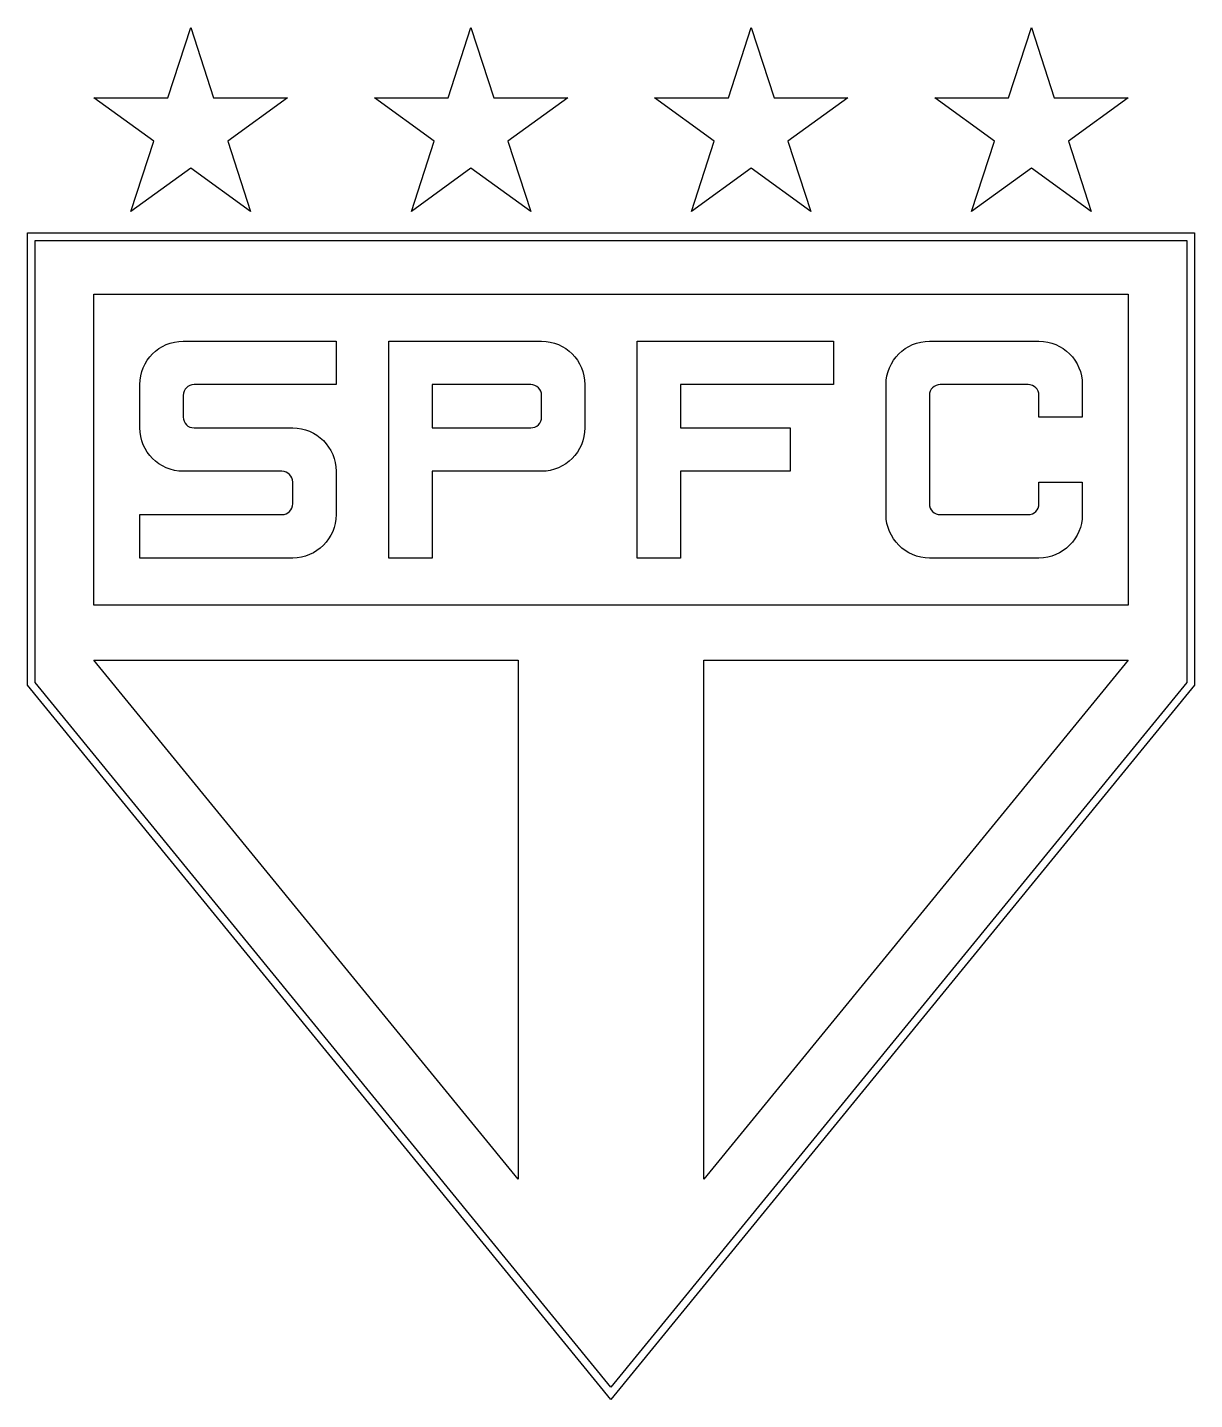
# Model space of a CAD drawing. Extents: x -9.9 to 9.3, y -12.4 to 10.1.
import ezdxf

# ---------------------------------------------------------------- set-up
doc = ezdxf.new("R2010")
doc.units = 0
doc.layers.add('HQFL', color=7, linetype='CONTINUOUS')

msp = doc.modelspace()

# ---------------------------------------------------------------- linework, layer by layer
at = {"layer": 'HQFL', "color": 40}
for points in [[(-6.80547, 8.94291), (-6.80547, 8.94291), (-7.18011, 10.09543), (-7.18011, 10.09543), (-7.18011, 10.09543), (-7.18011, 10.09543), (-7.55476, 8.94291), (-7.55476, 8.94291), (-7.55476, 8.94291), (-7.55476, 8.94291), (-8.76761, 8.94291), (-8.76761, 8.94291), (-8.76761, 8.94291), (-8.76761, 8.94291), (-7.78653, 8.2317), (-7.78653, 8.2317), (-7.78653, 8.2317), (-7.78653, 8.2317), (-8.16118, 7.07602), (-8.16118, 7.07602), (-8.16118, 7.07602), (-8.16118, 7.07602), (-7.18011, 7.79039), (-7.18011, 7.79039), (-7.18011, 7.79039), (-7.18011, 7.79039), (-6.19903, 7.07602), (-6.19903, 7.07602), (-6.19903, 7.07602), (-6.19903, 7.07602), (-6.57368, 8.2317), (-6.57368, 8.2317), (-6.57368, 8.2317), (-6.57368, 8.2317), (-5.59261, 8.94291), (-5.59261, 8.94291), (-5.59261, 8.94291), (-5.59261, 8.94291), (-6.80547, 8.94291), (-6.80547, 8.94291)], [(8.1964, 8.94291), (8.1964, 8.94291), (6.98675, 8.94291), (6.98675, 8.94291), (6.98675, 8.94291), (6.98675, 8.94291), (6.6121, 10.09543), (6.6121, 10.09543), (6.6121, 10.09543), (6.6121, 10.09543), (6.23744, 8.94291), (6.23744, 8.94291), (6.23744, 8.94291), (6.23744, 8.94291), (5.0246, 8.94291), (5.0246, 8.94291), (5.0246, 8.94291), (5.0246, 8.94291), (6.00566, 8.2317), (6.00566, 8.2317), (6.00566, 8.2317), (6.00566, 8.2317), (5.631, 7.07602), (5.631, 7.07602), (5.631, 7.07602), (5.631, 7.07602), (6.6121, 7.79039), (6.6121, 7.79039), (6.6121, 7.79039), (6.6121, 7.79039), (7.59316, 7.07602), (7.59316, 7.07602), (7.59316, 7.07602), (7.59316, 7.07602), (7.2185, 8.2317), (7.2185, 8.2317), (7.2185, 8.2317), (7.2185, 8.2317), (8.1964, 8.94291), (8.1964, 8.94291)]]:
    msp.add_open_spline(points, degree=3, knots=[0, 0, 0, 0, 0.1, 0.1, 0.1, 0.1, 0.2, 0.2, 0.2, 0.2, 0.3, 0.3, 0.3, 0.3, 0.4, 0.4, 0.4, 0.4, 0.5, 0.5, 0.5, 0.5, 0.6, 0.6, 0.6, 0.6, 0.7, 0.7, 0.7, 0.7, 0.8, 0.8, 0.8, 0.8, 0.9, 0.9, 0.9, 0.9, 1, 1, 1, 1], dxfattribs=at)
at = {"layer": 'HQFL', "color": 1}
for points, knots in [([(-2.20806, 8.94291), (-2.20806, 8.94291), (-2.58271, 10.09543), (-2.58271, 10.09543), (-2.58271, 10.09543), (-2.58271, 10.09543), (-2.95737, 8.94291), (-2.95737, 8.94291), (-2.95737, 8.94291), (-2.95737, 8.94291), (-4.16704, 8.94291), (-4.16704, 8.94291), (-4.16704, 8.94291), (-4.16704, 8.94291), (-3.18914, 8.2317), (-3.18914, 8.2317), (-3.18914, 8.2317), (-3.18914, 8.2317), (-3.56062, 7.07602), (-3.56062, 7.07602), (-3.56062, 7.07602), (-3.56062, 7.07602), (-2.58271, 7.79039), (-2.58271, 7.79039), (-2.58271, 7.79039), (-2.58271, 7.79039), (-1.60164, 7.07602), (-1.60164, 7.07602), (-1.60164, 7.07602), (-1.60164, 7.07602), (-1.97629, 8.2317), (-1.97629, 8.2317), (-1.97629, 8.2317), (-1.97629, 8.2317), (-0.99521, 8.94291), (-0.99521, 8.94291), (-0.99521, 8.94291), (-0.99521, 8.94291), (-2.20806, 8.94291), (-2.20806, 8.94291)], [0, 0, 0, 0, 0.1, 0.1, 0.1, 0.1, 0.2, 0.2, 0.2, 0.2, 0.3, 0.3, 0.3, 0.3, 0.4, 0.4, 0.4, 0.4, 0.5, 0.5, 0.5, 0.5, 0.6, 0.6, 0.6, 0.6, 0.7, 0.7, 0.7, 0.7, 0.8, 0.8, 0.8, 0.8, 0.9, 0.9, 0.9, 0.9, 1, 1, 1, 1]), ([(3.59902, 8.94291), (3.59902, 8.94291), (2.38934, 8.94291), (2.38934, 8.94291), (2.38934, 8.94291), (2.38934, 8.94291), (2.01469, 10.09543), (2.01469, 10.09543), (2.01469, 10.09543), (2.01469, 10.09543), (1.64003, 8.94291), (1.64003, 8.94291), (1.64003, 8.94291), (1.64003, 8.94291), (0.42719, 8.94291), (0.42719, 8.94291), (0.42719, 8.94291), (0.42719, 8.94291), (1.40828, 8.2317), (1.40828, 8.2317), (1.40828, 8.2317), (1.40828, 8.2317), (1.03363, 7.07602), (1.03363, 7.07602), (1.03363, 7.07602), (1.03363, 7.07602), (2.01469, 7.79039), (2.01469, 7.79039), (2.01469, 7.79039), (2.01469, 7.79039), (2.99258, 7.07602), (2.99258, 7.07602), (2.99258, 7.07602), (2.99258, 7.07602), (2.61792, 8.2317), (2.61792, 8.2317), (2.61792, 8.2317), (2.61792, 8.2317), (3.59902, 8.94291), (3.59902, 8.94291)], [0, 0, 0, 0, 0.1, 0.1, 0.1, 0.1, 0.2, 0.2, 0.2, 0.2, 0.3, 0.3, 0.3, 0.3, 0.4, 0.4, 0.4, 0.4, 0.5, 0.5, 0.5, 0.5, 0.6, 0.6, 0.6, 0.6, 0.7, 0.7, 0.7, 0.7, 0.8, 0.8, 0.8, 0.8, 0.9, 0.9, 0.9, 0.9, 1, 1, 1, 1]), ([(-8.76761, -0.28044), (-8.76761, -0.28044), (-1.80802, -8.78626), (-1.80802, -8.78626), (-1.80802, -8.78626), (-1.80802, -8.78626), (-1.80802, -0.28044), (-1.80802, -0.28044), (-1.80802, -0.28044), (-1.80802, -0.28044), (-8.76761, -0.28044), (-8.76761, -0.28044)], [0, 0, 0, 0, 0.33333333, 0.33333333, 0.33333333, 0.33333333, 0.66666667, 0.66666667, 0.66666667, 0.66666667, 1, 1, 1, 1])]:
    msp.add_open_spline(points, degree=3, knots=knots, dxfattribs=at)
at = {"layer": 'HQFL'}
for points, knots in [([(-9.85981, 6.72675), (-9.85981, 6.72675), (-9.85981, -0.69003), (-9.85981, -0.69003), (-9.85981, -0.69003), (-9.85981, -0.69003), (-0.28718, -12.40258), (-0.28718, -12.40258), (-0.28718, -12.40258), (-0.28718, -12.40258), (9.28859, -0.69003), (9.28859, -0.69003), (9.28859, -0.69003), (9.28859, -0.69003), (9.28859, 6.72675), (9.28859, 6.72675), (9.28859, 6.72675), (9.28859, 6.72675), (-9.85981, 6.72675), (-9.85981, 6.72675)], [0, 0, 0, 0, 0.2, 0.2, 0.2, 0.2, 0.4, 0.4, 0.4, 0.4, 0.6, 0.6, 0.6, 0.6, 0.8, 0.8, 0.8, 0.8, 1, 1, 1, 1]), ([(-8.76761, 5.72347), (-8.76761, 5.72347), (-8.76761, 0.62442), (-8.76761, 0.62442), (-8.76761, 0.62442), (-8.76761, 0.62442), (8.1964, 0.62442), (8.1964, 0.62442), (8.1964, 0.62442), (8.1964, 0.62442), (8.1964, 5.72347), (8.1964, 5.72347), (8.1964, 5.72347), (8.1964, 5.72347), (-8.76761, 5.72347), (-8.76761, 5.72347)], [0, 0, 0, 0, 0.25, 0.25, 0.25, 0.25, 0.5, 0.5, 0.5, 0.5, 0.75, 0.75, 0.75, 0.75, 1, 1, 1, 1]), ([(1.23999, -0.28044), (1.23999, -0.28044), (1.23999, -8.78626), (1.23999, -8.78626), (1.23999, -8.78626), (1.23999, -8.78626), (8.1964, -0.28044), (8.1964, -0.28044), (8.1964, -0.28044), (8.1964, -0.28044), (1.23999, -0.28044), (1.23999, -0.28044)], [0, 0, 0, 0, 0.33333333, 0.33333333, 0.33333333, 0.33333333, 0.66666667, 0.66666667, 0.66666667, 0.66666667, 1, 1, 1, 1])]:
    msp.add_open_spline(points, degree=3, knots=knots, dxfattribs=at)
at = {"layer": 'HQFL', "color": 7}
for points, knots in [([(-9.73282, 6.59977), (-9.73282, 6.59977), (-9.73282, -0.64559), (-9.73282, -0.64559), (-9.73282, -0.64559), (-9.73282, -0.64559), (-0.28718, -12.19942), (-0.28718, -12.19942), (-0.28718, -12.19942), (-0.28718, -12.19942), (9.16164, -0.64559), (9.16164, -0.64559), (9.16164, -0.64559), (9.16164, -0.64559), (9.16164, 6.59977), (9.16164, 6.59977), (9.16164, 6.59977), (9.16164, 6.59977), (-9.73282, 6.59977), (-9.73282, 6.59977)], [0, 0, 0, 0, 0.2, 0.2, 0.2, 0.2, 0.4, 0.4, 0.4, 0.4, 0.6, 0.6, 0.6, 0.6, 0.8, 0.8, 0.8, 0.8, 1, 1, 1, 1]), ([(-8.01513, 4.24074), (-8.01513, 4.24074), (-8.01513, 3.52953), (-8.01513, 3.52953), (-8.01513, 3.52953), (-8.01513, 3.13901), (-7.69765, 2.81834), (-7.30394, 2.81834), (-7.30394, 2.81834), (-7.30394, 2.81834), (-5.68469, 2.81834), (-5.68469, 2.81834), (-5.68469, 2.81834), (-5.58944, 2.81834), (-5.50689, 2.73895), (-5.50689, 2.64052), (-5.50689, 2.64052), (-5.50689, 2.64052), (-5.50689, 2.28494), (-5.50689, 2.28494), (-5.50689, 2.28494), (-5.50689, 2.18651), (-5.58944, 2.10715), (-5.68469, 2.10715), (-5.68469, 2.10715), (-5.68469, 2.10715), (-8.01513, 2.10715), (-8.01513, 2.10715), (-8.01513, 2.10715), (-8.01513, 2.10715), (-8.01513, 1.39595), (-8.01513, 1.39595), (-8.01513, 1.39595), (-8.01513, 1.39595), (-5.50689, 1.39595), (-5.50689, 1.39595), (-5.50689, 1.39595), (-5.11637, 1.39595), (-4.79569, 1.71662), (-4.79569, 2.10715), (-4.79569, 2.10715), (-4.79569, 2.10715), (-4.79569, 2.81834), (-4.79569, 2.81834), (-4.79569, 2.81834), (-4.79569, 3.20886), (-5.11637, 3.52953), (-5.50689, 3.52953), (-5.50689, 3.52953), (-5.50689, 3.52953), (-7.12614, 3.52953), (-7.12614, 3.52953), (-7.12614, 3.52953), (-7.22457, 3.52953), (-7.30394, 3.6089), (-7.30394, 3.70735), (-7.30394, 3.70735), (-7.30394, 3.70735), (-7.30394, 4.06295), (-7.30394, 4.06295), (-7.30394, 4.06295), (-7.30394, 4.16136), (-7.22457, 4.24074), (-7.12614, 4.24074), (-7.12614, 4.24074), (-7.12614, 4.24074), (-4.79569, 4.24074), (-4.79569, 4.24074), (-4.79569, 4.24074), (-4.79569, 4.24074), (-4.79569, 4.95194), (-4.79569, 4.95194), (-4.79569, 4.95194), (-4.79569, 4.95194), (-7.30394, 4.95194), (-7.30394, 4.95194), (-7.30394, 4.95194), (-7.69765, 4.95194), (-8.01513, 4.63125), (-8.01513, 4.24074)], [0, 0, 0, 0, 0.05, 0.05, 0.05, 0.05, 0.1, 0.1, 0.1, 0.1, 0.15, 0.15, 0.15, 0.15, 0.2, 0.2, 0.2, 0.2, 0.25, 0.25, 0.25, 0.25, 0.3, 0.3, 0.3, 0.3, 0.35, 0.35, 0.35, 0.35, 0.4, 0.4, 0.4, 0.4, 0.45, 0.45, 0.45, 0.45, 0.5, 0.5, 0.5, 0.5, 0.55, 0.55, 0.55, 0.55, 0.6, 0.6, 0.6, 0.6, 0.65, 0.65, 0.65, 0.65, 0.7, 0.7, 0.7, 0.7, 0.75, 0.75, 0.75, 0.75, 0.8, 0.8, 0.8, 0.8, 0.85, 0.85, 0.85, 0.85, 0.9, 0.9, 0.9, 0.9, 0.95, 0.95, 0.95, 0.95, 1, 1, 1, 1]), ([(-1.42385, 4.95194), (-1.42385, 4.95194), (-3.93209, 4.95194), (-3.93209, 4.95194), (-3.93209, 4.95194), (-3.93209, 4.95194), (-3.93209, 1.39595), (-3.93209, 1.39595), (-3.93209, 1.39595), (-3.93209, 1.39595), (-3.2209, 1.39595), (-3.2209, 1.39595), (-3.2209, 1.39595), (-3.2209, 1.39595), (-3.2209, 2.81834), (-3.2209, 2.81834), (-3.2209, 2.81834), (-3.2209, 2.81834), (-1.42385, 2.81834), (-1.42385, 2.81834), (-1.42385, 2.81834), (-1.0333, 2.81834), (-0.71582, 3.13901), (-0.71582, 3.52953), (-0.71582, 3.52953), (-0.71582, 3.52953), (-0.71582, 4.24074), (-0.71582, 4.24074), (-0.71582, 4.24074), (-0.71582, 4.63125), (-1.0333, 4.95194), (-1.42385, 4.95194)], [0, 0, 0, 0, 0.125, 0.125, 0.125, 0.125, 0.25, 0.25, 0.25, 0.25, 0.375, 0.375, 0.375, 0.375, 0.5, 0.5, 0.5, 0.5, 0.625, 0.625, 0.625, 0.625, 0.75, 0.75, 0.75, 0.75, 0.875, 0.875, 0.875, 0.875, 1, 1, 1, 1]), ([(0.14462, 1.39595), (0.14462, 1.39595), (0.85579, 1.39595), (0.85579, 1.39595), (0.85579, 1.39595), (0.85579, 1.39595), (0.85579, 2.81834), (0.85579, 2.81834), (0.85579, 2.81834), (0.85579, 2.81834), (2.65286, 2.81834), (2.65286, 2.81834), (2.65286, 2.81834), (2.65286, 2.81834), (2.65286, 3.52953), (2.65286, 3.52953), (2.65286, 3.52953), (2.65286, 3.52953), (0.85579, 3.52953), (0.85579, 3.52953), (0.85579, 3.52953), (0.85579, 3.52953), (0.85579, 4.24074), (0.85579, 4.24074), (0.85579, 4.24074), (0.85579, 4.24074), (3.36406, 4.24074), (3.36406, 4.24074), (3.36406, 4.24074), (3.36406, 4.24074), (3.36406, 4.95194), (3.36406, 4.95194), (3.36406, 4.95194), (3.36406, 4.95194), (0.14462, 4.95194), (0.14462, 4.95194), (0.14462, 4.95194), (0.14462, 4.95194), (0.14462, 1.39595), (0.14462, 1.39595)], [0, 0, 0, 0, 0.1, 0.1, 0.1, 0.1, 0.2, 0.2, 0.2, 0.2, 0.3, 0.3, 0.3, 0.3, 0.4, 0.4, 0.4, 0.4, 0.5, 0.5, 0.5, 0.5, 0.6, 0.6, 0.6, 0.6, 0.7, 0.7, 0.7, 0.7, 0.8, 0.8, 0.8, 0.8, 0.9, 0.9, 0.9, 0.9, 1, 1, 1, 1]), ([(7.44708, 3.70735), (7.44708, 3.70735), (7.44708, 4.24074), (7.44708, 4.24074), (7.44708, 4.24074), (7.44708, 4.63125), (7.12645, 4.95194), (6.73588, 4.95194), (6.73588, 4.95194), (6.73588, 4.95194), (4.93885, 4.95194), (4.93885, 4.95194), (4.93885, 4.95194), (4.54831, 4.95194), (4.22765, 4.63125), (4.22765, 4.24074), (4.22765, 4.24074), (4.22765, 4.24074), (4.22765, 2.10715), (4.22765, 2.10715), (4.22765, 2.10715), (4.22765, 1.71662), (4.54831, 1.39595), (4.93885, 1.39595), (4.93885, 1.39595), (4.93885, 1.39595), (6.73588, 1.39595), (6.73588, 1.39595), (6.73588, 1.39595), (7.12645, 1.39595), (7.44708, 1.71662), (7.44708, 2.10715), (7.44708, 2.10715), (7.44708, 2.10715), (7.44708, 2.64052), (7.44708, 2.64052), (7.44708, 2.64052), (7.44708, 2.64052), (6.73588, 2.64052), (6.73588, 2.64052), (6.73588, 2.64052), (6.73588, 2.64052), (6.73588, 2.28494), (6.73588, 2.28494), (6.73588, 2.28494), (6.73588, 2.18651), (6.65654, 2.10715), (6.55808, 2.10715), (6.55808, 2.10715), (6.55808, 2.10715), (5.11665, 2.10715), (5.11665, 2.10715), (5.11665, 2.10715), (5.01822, 2.10715), (4.93885, 2.18651), (4.93885, 2.28494), (4.93885, 2.28494), (4.93885, 2.28494), (4.93885, 4.06295), (4.93885, 4.06295), (4.93885, 4.06295), (4.93885, 4.16136), (5.01822, 4.24074), (5.11665, 4.24074), (5.11665, 4.24074), (5.11665, 4.24074), (6.55808, 4.24074), (6.55808, 4.24074), (6.55808, 4.24074), (6.65654, 4.24074), (6.73588, 4.16136), (6.73588, 4.06295), (6.73588, 4.06295), (6.73588, 4.06295), (6.73588, 3.70735), (6.73588, 3.70735), (6.73588, 3.70735), (6.73588, 3.70735), (7.44708, 3.70735), (7.44708, 3.70735)], [0, 0, 0, 0, 0.05, 0.05, 0.05, 0.05, 0.1, 0.1, 0.1, 0.1, 0.15, 0.15, 0.15, 0.15, 0.2, 0.2, 0.2, 0.2, 0.25, 0.25, 0.25, 0.25, 0.3, 0.3, 0.3, 0.3, 0.35, 0.35, 0.35, 0.35, 0.4, 0.4, 0.4, 0.4, 0.45, 0.45, 0.45, 0.45, 0.5, 0.5, 0.5, 0.5, 0.55, 0.55, 0.55, 0.55, 0.6, 0.6, 0.6, 0.6, 0.65, 0.65, 0.65, 0.65, 0.7, 0.7, 0.7, 0.7, 0.75, 0.75, 0.75, 0.75, 0.8, 0.8, 0.8, 0.8, 0.85, 0.85, 0.85, 0.85, 0.9, 0.9, 0.9, 0.9, 0.95, 0.95, 0.95, 0.95, 1, 1, 1, 1]), ([(-1.42385, 3.70735), (-1.42385, 3.6089), (-1.50638, 3.52953), (-1.60164, 3.52953), (-1.60164, 3.52953), (-1.60164, 3.52953), (-3.2209, 3.52953), (-3.2209, 3.52953), (-3.2209, 3.52953), (-3.2209, 3.52953), (-3.2209, 4.24074), (-3.2209, 4.24074), (-3.2209, 4.24074), (-3.2209, 4.24074), (-1.60164, 4.24074), (-1.60164, 4.24074), (-1.60164, 4.24074), (-1.50638, 4.24074), (-1.42385, 4.15819), (-1.42385, 4.06295), (-1.42385, 4.06295), (-1.42385, 4.06295), (-1.42385, 3.70735), (-1.42385, 3.70735)], [0, 0, 0, 0, 0.16666667, 0.16666667, 0.16666667, 0.16666667, 0.33333333, 0.33333333, 0.33333333, 0.33333333, 0.5, 0.5, 0.5, 0.5, 0.66666667, 0.66666667, 0.66666667, 0.66666667, 0.83333333, 0.83333333, 0.83333333, 0.83333333, 1, 1, 1, 1])]:
    msp.add_open_spline(points, degree=3, knots=knots, dxfattribs=at)

doc.saveas('drawing.dxf')
